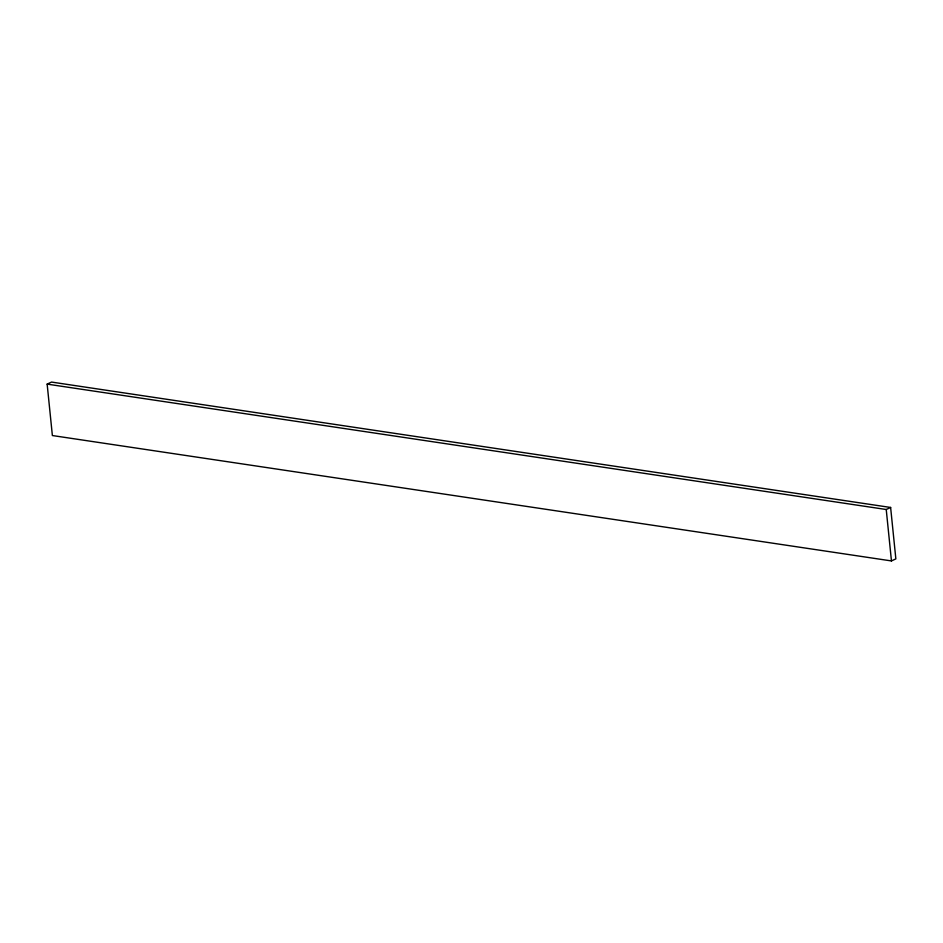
<?xml version="1.0" encoding="UTF-8"?>
<svg xmlns="http://www.w3.org/2000/svg" width="943" height="943" viewBox="0 0 943 943"><rect width="100%" height="100%" fill="white"/><g stroke="black" fill="none" stroke-linecap="round" stroke-linejoin="round"><path stroke-width="1.41" d="M47.15 384.119L51.547 382.068L890.628 507.464L895.85 558.881L891.453 560.932L52.372 435.536L47.15 384.119L886.231 509.503L890.628 507.464M886.231 509.503L891.453 560.932"/></g></svg>
